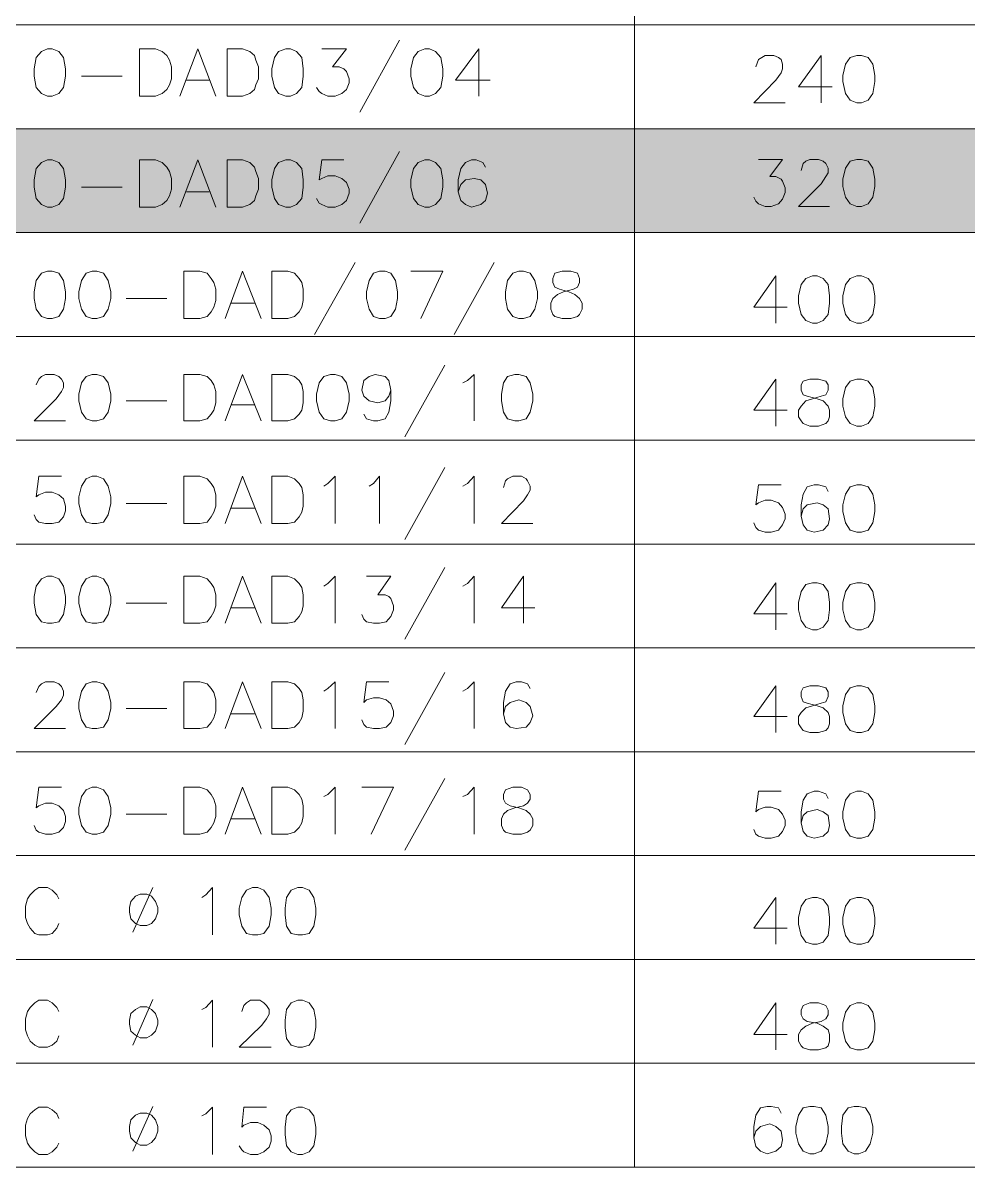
# Model space of a CAD drawing. Header units: feet. Extents: x 203667 to 205527, y 9204857 to 9205156.
# Drawn here: x 204240.908 to 204242.956, y 9205140.321 to 9205142.8 of the extents above; entities that cross this region are included whole.
import ezdxf

# ---------------------------------------------------------------- set-up
doc = ezdxf.new("R2010")
doc.units = ezdxf.units.FT
doc.header["$LTSCALE"] = 0.3
doc.header["$MEASUREMENT"] = 0
doc.layers.add('CALÇADA', color=3, linetype='Continuous')
doc.layers.add('DRENAGEM a executar', color=242, linetype='Continuous', lineweight=30)

msp = doc.modelspace()

# ---------------------------------------------------------------- hatches: boundary and pattern name
at = {"layer": 'CALÇADA'}
h = msp.add_hatch(color=1, dxfattribs=at)
h.dxf.hatch_style = 1
h.paths.add_polyline_path([(204249.5493, 9205142.5705), (204239.2705, 9205142.5705), (204239.2705, 9205142.3455), (204249.5493, 9205142.3455)])
h.paths.add_polyline_path([(204251.0814, 9205142.5705), (204249.5493, 9205142.5705), (204249.5493, 9205142.3455), (204251.0814, 9205142.3455)])

# ---------------------------------------------------------------- linework, layer by layer
at = {"layer": 'DRENAGEM a executar', "color": 7, "lineweight": 20}
for points in [[(204242.2336, 9205143.7561), (204242.2336, 9205140.3206)], [(204239.2639, 9205142.7955), (204251.0749, 9205142.7955)], [(204241.7245, 9205142.7624), (204241.638, 9205142.6066)], [(204240.9615, 9205142.7436), (204240.9485, 9205142.7378), (204240.937, 9205142.7249), (204240.9327, 9205142.7003), (204240.9327, 9205142.6845), (204240.937, 9205142.66), (204240.9485, 9205142.647), (204240.9615, 9205142.6412), (204240.9716, 9205142.6412), (204240.986, 9205142.647), (204240.9961, 9205142.66), (204241.0005, 9205142.6845), (204241.0005, 9205142.7003), (204240.9961, 9205142.7249), (204240.986, 9205142.7378), (204240.9716, 9205142.7436), (204240.9615, 9205142.7436), (204240.9615, 9205142.7436)], [(204241.1606, 9205142.6412), (204241.1606, 9205142.7436), (204241.1952, 9205142.7436), (204241.2096, 9205142.7378), (204241.2197, 9205142.7292), (204241.2255, 9205142.7191), (204241.2298, 9205142.7047), (204241.2298, 9205142.6787), (204241.2255, 9205142.6657), (204241.2197, 9205142.6556), (204241.2096, 9205142.647), (204241.1952, 9205142.6412), (204241.1606, 9205142.6412), (204241.1606, 9205142.6412)], [(204241.2485, 9205142.6412), (204241.2875, 9205142.7436), (204241.3264, 9205142.6412)], [(204241.3509, 9205142.6412), (204241.3509, 9205142.7436), (204241.3841, 9205142.7436), (204241.4, 9205142.7378), (204241.4101, 9205142.7292), (204241.413, 9205142.7191), (204241.4187, 9205142.7047), (204241.4187, 9205142.6787), (204241.413, 9205142.6657), (204241.4101, 9205142.6556), (204241.4, 9205142.647), (204241.3841, 9205142.6412), (204241.3509, 9205142.6412), (204241.3509, 9205142.6412)], [(204241.4779, 9205142.7436), (204241.462, 9205142.7378), (204241.4533, 9205142.7249), (204241.4476, 9205142.7003), (204241.4476, 9205142.6845), (204241.4533, 9205142.66), (204241.462, 9205142.647), (204241.4779, 9205142.6412), (204241.488, 9205142.6412), (204241.5009, 9205142.647), (204241.5125, 9205142.66), (204241.5154, 9205142.6845), (204241.5154, 9205142.7003), (204241.5125, 9205142.7249), (204241.5009, 9205142.7378), (204241.488, 9205142.7436), (204241.4779, 9205142.7436), (204241.4779, 9205142.7436)], [(204241.5557, 9205142.7436), (204241.6091, 9205142.7436), (204241.5788, 9205142.7047), (204241.5932, 9205142.7047), (204241.6033, 9205142.7003), (204241.6091, 9205142.6946), (204241.6149, 9205142.6787), (204241.6149, 9205142.6701), (204241.6091, 9205142.6556), (204241.599, 9205142.647), (204241.5846, 9205142.6412), (204241.5687, 9205142.6412), (204241.5557, 9205142.647), (204241.55, 9205142.6513), (204241.5442, 9205142.66)], [(204241.7793, 9205142.7436), (204241.7649, 9205142.7378), (204241.7548, 9205142.7249), (204241.749, 9205142.7003), (204241.749, 9205142.6845), (204241.7548, 9205142.66), (204241.7649, 9205142.647), (204241.7793, 9205142.6412), (204241.7894, 9205142.6412), (204241.8024, 9205142.647), (204241.8139, 9205142.66), (204241.8182, 9205142.6845), (204241.8182, 9205142.7003), (204241.8139, 9205142.7249), (204241.8024, 9205142.7378), (204241.7894, 9205142.7436), (204241.7793, 9205142.7436), (204241.7793, 9205142.7436)], [(204241.8961, 9205142.7436), (204241.8456, 9205142.6758), (204241.9206, 9205142.6758)], [(204241.8961, 9205142.7436), (204241.8961, 9205142.6412)], [(204242.4961, 9205142.7047), (204242.5019, 9205142.7205), (204242.5163, 9205142.7292), (204242.5351, 9205142.7292), (204242.5452, 9205142.7249), (204242.5509, 9205142.7205), (204242.5538, 9205142.7104), (204242.5538, 9205142.7003), (204242.5509, 9205142.6917), (204242.5394, 9205142.6758), (204242.4918, 9205142.6268), (204242.5596, 9205142.6268)], [(204242.6375, 9205142.7292), (204242.5884, 9205142.6614), (204242.662, 9205142.6614)], [(204242.6375, 9205142.7292), (204242.6375, 9205142.6268)], [(204242.7154, 9205142.7292), (204242.7009, 9205142.7249), (204242.6908, 9205142.7104), (204242.6851, 9205142.6859), (204242.6851, 9205142.6729), (204242.6908, 9205142.647), (204242.7009, 9205142.6326), (204242.7154, 9205142.6268), (204242.7254, 9205142.6268), (204242.7399, 9205142.6326), (204242.75, 9205142.647), (204242.7543, 9205142.6729), (204242.7543, 9205142.6859), (204242.75, 9205142.7104), (204242.7399, 9205142.7249), (204242.7254, 9205142.7292), (204242.7154, 9205142.7292), (204242.7154, 9205142.7292)], [(204241.0351, 9205142.6845), (204241.1231, 9205142.6845)], [(204241.263, 9205142.6758), (204241.312, 9205142.6758)], [(204239.2618, 9205142.5705), (204251.0814, 9205142.5705)], [(204239.2639, 9205142.5705), (204251.0749, 9205142.5705)], [(204240.9615, 9205142.5028), (204240.9485, 9205142.497), (204240.937, 9205142.484), (204240.9327, 9205142.4595), (204240.9327, 9205142.4436), (204240.937, 9205142.4191), (204240.9485, 9205142.4061), (204240.9615, 9205142.4003), (204240.9716, 9205142.4003), (204240.986, 9205142.4061), (204240.9961, 9205142.4191), (204241.0005, 9205142.4436), (204241.0005, 9205142.4595), (204240.9961, 9205142.484), (204240.986, 9205142.497), (204240.9716, 9205142.5028), (204240.9615, 9205142.5028), (204240.9615, 9205142.5028)], [(204241.1606, 9205142.4003), (204241.1606, 9205142.5028), (204241.1952, 9205142.5028), (204241.2096, 9205142.497), (204241.2197, 9205142.4869), (204241.2255, 9205142.4782), (204241.2298, 9205142.4624), (204241.2298, 9205142.4393), (204241.2255, 9205142.4249), (204241.2197, 9205142.4148), (204241.2096, 9205142.4061), (204241.1952, 9205142.4003), (204241.1606, 9205142.4003), (204241.1606, 9205142.4003)], [(204241.2485, 9205142.4003), (204241.2875, 9205142.5028), (204241.3264, 9205142.4003)], [(204241.3509, 9205142.4003), (204241.3509, 9205142.5028), (204241.3841, 9205142.5028), (204241.4, 9205142.497), (204241.4101, 9205142.4869), (204241.413, 9205142.4782), (204241.4187, 9205142.4624), (204241.4187, 9205142.4393), (204241.413, 9205142.4249), (204241.4101, 9205142.4148), (204241.4, 9205142.4061), (204241.3841, 9205142.4003), (204241.3509, 9205142.4003), (204241.3509, 9205142.4003)], [(204241.4779, 9205142.5028), (204241.462, 9205142.497), (204241.4533, 9205142.484), (204241.4476, 9205142.4595), (204241.4476, 9205142.4436), (204241.4533, 9205142.4191), (204241.462, 9205142.4061), (204241.4779, 9205142.4003), (204241.488, 9205142.4003), (204241.5009, 9205142.4061), (204241.5125, 9205142.4191), (204241.5154, 9205142.4436), (204241.5154, 9205142.4595), (204241.5125, 9205142.484), (204241.5009, 9205142.497), (204241.488, 9205142.5028), (204241.4779, 9205142.5028), (204241.4779, 9205142.5028)], [(204241.6033, 9205142.5028), (204241.5557, 9205142.5028), (204241.55, 9205142.4595), (204241.5557, 9205142.4624), (204241.5687, 9205142.4681), (204241.5846, 9205142.4681), (204241.599, 9205142.4624), (204241.6091, 9205142.4537), (204241.6149, 9205142.4393), (204241.6149, 9205142.4306), (204241.6091, 9205142.4148), (204241.599, 9205142.4061), (204241.5846, 9205142.4003), (204241.5687, 9205142.4003), (204241.5557, 9205142.4061), (204241.55, 9205142.409), (204241.5442, 9205142.4191)], [(204241.7245, 9205142.5215), (204241.638, 9205142.3657)], [(204241.7793, 9205142.5028), (204241.7649, 9205142.497), (204241.7548, 9205142.484), (204241.749, 9205142.4595), (204241.749, 9205142.4436), (204241.7548, 9205142.4191), (204241.7649, 9205142.4061), (204241.7793, 9205142.4003), (204241.7894, 9205142.4003), (204241.8024, 9205142.4061), (204241.8139, 9205142.4191), (204241.8182, 9205142.4436), (204241.8182, 9205142.4595), (204241.8139, 9205142.484), (204241.8024, 9205142.497), (204241.7894, 9205142.5028), (204241.7793, 9205142.5028), (204241.7793, 9205142.5028)], [(204241.9105, 9205142.4869), (204241.9048, 9205142.497), (204241.8904, 9205142.5028), (204241.8803, 9205142.5028), (204241.8673, 9205142.497), (204241.8572, 9205142.484), (204241.8514, 9205142.4595), (204241.8514, 9205142.4335), (204241.8572, 9205142.4148), (204241.8673, 9205142.4061), (204241.8803, 9205142.4003), (204241.9005, 9205142.4061), (204241.9105, 9205142.4148), (204241.9149, 9205142.4306), (204241.9105, 9205142.4494), (204241.9005, 9205142.4595), (204241.886, 9205142.4624), (204241.8673, 9205142.4595), (204241.8572, 9205142.4494), (204241.8514, 9205142.4335)], [(204242.5019, 9205142.5042), (204242.5538, 9205142.5042), (204242.5264, 9205142.4667), (204242.5394, 9205142.4667), (204242.5509, 9205142.4609), (204242.5538, 9205142.4566), (204242.5596, 9205142.4422), (204242.5596, 9205142.4321), (204242.5538, 9205142.4177), (204242.5452, 9205142.4076), (204242.5293, 9205142.4018), (204242.5163, 9205142.4018), (204242.5019, 9205142.4076), (204242.4961, 9205142.4133), (204242.4918, 9205142.422)], [(204242.5942, 9205142.4797), (204242.5985, 9205142.4955), (204242.6043, 9205142.4999), (204242.6129, 9205142.5042), (204242.6317, 9205142.5042), (204242.6418, 9205142.4999), (204242.6476, 9205142.4955), (204242.6533, 9205142.4854), (204242.6533, 9205142.4753), (204242.6476, 9205142.4667), (204242.6375, 9205142.4508), (204242.5884, 9205142.4018), (204242.6562, 9205142.4018)], [(204242.7154, 9205142.5042), (204242.7009, 9205142.4999), (204242.6908, 9205142.4854), (204242.6851, 9205142.4609), (204242.6851, 9205142.4451), (204242.6908, 9205142.422), (204242.7009, 9205142.4076), (204242.7154, 9205142.4018), (204242.7254, 9205142.4018), (204242.7399, 9205142.4076), (204242.75, 9205142.422), (204242.7543, 9205142.4451), (204242.7543, 9205142.4609), (204242.75, 9205142.4854), (204242.7399, 9205142.4999), (204242.7254, 9205142.5042), (204242.7154, 9205142.5042), (204242.7154, 9205142.5042)], [(204241.0351, 9205142.4436), (204241.1231, 9205142.4436)], [(204241.263, 9205142.4335), (204241.312, 9205142.4335)], [(204239.2639, 9205142.3455), (204251.0749, 9205142.3455)], [(204241.6279, 9205142.2806), (204241.5399, 9205142.1249)], [(204241.9293, 9205142.2806), (204241.8428, 9205142.1249)], [(204240.9615, 9205142.2619), (204240.9485, 9205142.2576), (204240.937, 9205142.2417), (204240.9327, 9205142.2172), (204240.9327, 9205142.2028), (204240.937, 9205142.1797), (204240.9485, 9205142.1638), (204240.9615, 9205142.1595), (204240.9716, 9205142.1595), (204240.986, 9205142.1638), (204240.9961, 9205142.1797), (204241.0005, 9205142.2028), (204241.0005, 9205142.2172), (204240.9961, 9205142.2417), (204240.986, 9205142.2576), (204240.9716, 9205142.2619), (204240.9615, 9205142.2619), (204240.9615, 9205142.2619)], [(204241.0581, 9205142.2619), (204241.0452, 9205142.2576), (204241.0351, 9205142.2417), (204241.0293, 9205142.2172), (204241.0293, 9205142.2028), (204241.0351, 9205142.1797), (204241.0452, 9205142.1638), (204241.0581, 9205142.1595), (204241.0682, 9205142.1595), (204241.0827, 9205142.1638), (204241.0928, 9205142.1797), (204241.0985, 9205142.2028), (204241.0985, 9205142.2172), (204241.0928, 9205142.2417), (204241.0827, 9205142.2576), (204241.0682, 9205142.2619), (204241.0581, 9205142.2619), (204241.0581, 9205142.2619)], [(204241.2572, 9205142.1595), (204241.2572, 9205142.2619), (204241.2918, 9205142.2619), (204241.3077, 9205142.2576), (204241.3163, 9205142.246), (204241.3221, 9205142.2374), (204241.3264, 9205142.2229), (204241.3264, 9205142.1984), (204241.3221, 9205142.184), (204241.3163, 9205142.1739), (204241.3077, 9205142.1638), (204241.2918, 9205142.1595), (204241.2572, 9205142.1595), (204241.2572, 9205142.1595)], [(204241.3466, 9205142.1595), (204241.3841, 9205142.2619), (204241.4245, 9205142.1595)], [(204241.4476, 9205142.1595), (204241.4476, 9205142.2619), (204241.4822, 9205142.2619), (204241.4966, 9205142.2576), (204241.5067, 9205142.246), (204241.5125, 9205142.2374), (204241.5154, 9205142.2229), (204241.5154, 9205142.1984), (204241.5125, 9205142.184), (204241.5067, 9205142.1739), (204241.4966, 9205142.1638), (204241.4822, 9205142.1595), (204241.4476, 9205142.1595), (204241.4476, 9205142.1595)], [(204241.6812, 9205142.2619), (204241.6682, 9205142.2576), (204241.6581, 9205142.2417), (204241.6524, 9205142.2172), (204241.6524, 9205142.2028), (204241.6581, 9205142.1797), (204241.6682, 9205142.1638), (204241.6812, 9205142.1595), (204241.6928, 9205142.1595), (204241.7057, 9205142.1638), (204241.7158, 9205142.1797), (204241.7202, 9205142.2028), (204241.7202, 9205142.2172), (204241.7158, 9205142.2417), (204241.7057, 9205142.2576), (204241.6928, 9205142.2619), (204241.6812, 9205142.2619), (204241.6812, 9205142.2619)], [(204241.7706, 9205142.1595), (204241.8182, 9205142.2619), (204241.749, 9205142.2619)], [(204241.9827, 9205142.2619), (204241.9697, 9205142.2576), (204241.9581, 9205142.2417), (204241.9538, 9205142.2172), (204241.9538, 9205142.2028), (204241.9581, 9205142.1797), (204241.9697, 9205142.1638), (204241.9827, 9205142.1595), (204241.9928, 9205142.1595), (204242.0072, 9205142.1638), (204242.0173, 9205142.1797), (204242.023, 9205142.2028), (204242.023, 9205142.2172), (204242.0173, 9205142.2417), (204242.0072, 9205142.2576), (204241.9928, 9205142.2619), (204241.9827, 9205142.2619), (204241.9827, 9205142.2619)], [(204242.0764, 9205142.2619), (204242.0605, 9205142.2576), (204242.0562, 9205142.246), (204242.0562, 9205142.2374), (204242.0605, 9205142.2273), (204242.0706, 9205142.2229), (204242.0908, 9205142.2172), (204242.1038, 9205142.2114), (204242.1139, 9205142.2028), (204242.1197, 9205142.1927), (204242.1197, 9205142.1797), (204242.1139, 9205142.1681), (204242.1096, 9205142.1638), (204242.0952, 9205142.1595), (204242.0764, 9205142.1595), (204242.0605, 9205142.1638), (204242.0562, 9205142.1681), (204242.0519, 9205142.1797), (204242.0519, 9205142.1927), (204242.0562, 9205142.2028), (204242.0663, 9205142.2114), (204242.0793, 9205142.2172), (204242.1009, 9205142.2229), (204242.1096, 9205142.2273), (204242.1139, 9205142.2374), (204242.1139, 9205142.246), (204242.1096, 9205142.2576), (204242.0952, 9205142.2619), (204242.0764, 9205142.2619), (204242.0764, 9205142.2619)], [(204242.5394, 9205142.2518), (204242.4918, 9205142.184), (204242.5639, 9205142.184)], [(204242.5394, 9205142.2518), (204242.5394, 9205142.1494)], [(204242.6187, 9205142.2518), (204242.6043, 9205142.246), (204242.5942, 9205142.233), (204242.5884, 9205142.2085), (204242.5884, 9205142.1927), (204242.5942, 9205142.1681), (204242.6043, 9205142.1552), (204242.6187, 9205142.1494), (204242.6288, 9205142.1494), (204242.6418, 9205142.1552), (204242.6533, 9205142.1681), (204242.6562, 9205142.1927), (204242.6562, 9205142.2085), (204242.6533, 9205142.233), (204242.6418, 9205142.246), (204242.6288, 9205142.2518), (204242.6187, 9205142.2518), (204242.6187, 9205142.2518)], [(204242.7154, 9205142.2518), (204242.7009, 9205142.246), (204242.6908, 9205142.233), (204242.6851, 9205142.2085), (204242.6851, 9205142.1927), (204242.6908, 9205142.1681), (204242.7009, 9205142.1552), (204242.7154, 9205142.1494), (204242.7254, 9205142.1494), (204242.7399, 9205142.1552), (204242.75, 9205142.1681), (204242.7543, 9205142.1927), (204242.7543, 9205142.2085), (204242.75, 9205142.233), (204242.7399, 9205142.246), (204242.7254, 9205142.2518), (204242.7154, 9205142.2518), (204242.7154, 9205142.2518)], [(204241.1317, 9205142.2028), (204241.2197, 9205142.2028)], [(204241.3596, 9205142.1927), (204241.4101, 9205142.1927)], [(204239.2639, 9205142.1205), (204251.0749, 9205142.1205)], [(204241.8226, 9205142.0585), (204241.736, 9205141.9028)], [(204240.937, 9205142.0153), (204240.9428, 9205142.0282), (204240.9485, 9205142.034), (204240.9572, 9205142.0383), (204240.9759, 9205142.0383), (204240.986, 9205142.034), (204240.9918, 9205142.0282), (204240.9961, 9205142.0196), (204240.9961, 9205142.0095), (204240.9918, 9205142.0008), (204240.9803, 9205141.985), (204240.9327, 9205141.9374), (204241.0005, 9205141.9374)], [(204241.0581, 9205142.0383), (204241.0452, 9205142.034), (204241.0351, 9205142.0196), (204241.0293, 9205141.9951), (204241.0293, 9205141.9806), (204241.0351, 9205141.9561), (204241.0452, 9205141.9417), (204241.0581, 9205141.9374), (204241.0682, 9205141.9374), (204241.0827, 9205141.9417), (204241.0928, 9205141.9561), (204241.0985, 9205141.9806), (204241.0985, 9205141.9951), (204241.0928, 9205142.0196), (204241.0827, 9205142.034), (204241.0682, 9205142.0383), (204241.0581, 9205142.0383), (204241.0581, 9205142.0383)], [(204241.2572, 9205141.9374), (204241.2572, 9205142.0383), (204241.2918, 9205142.0383), (204241.3077, 9205142.034), (204241.3163, 9205142.0253), (204241.3221, 9205142.0153), (204241.3264, 9205142.0008), (204241.3264, 9205141.9763), (204241.3221, 9205141.9604), (204241.3163, 9205141.9518), (204241.3077, 9205141.9417), (204241.2918, 9205141.9374), (204241.2572, 9205141.9374), (204241.2572, 9205141.9374)], [(204241.3466, 9205141.9374), (204241.3841, 9205142.0383), (204241.4245, 9205141.9374)], [(204241.4476, 9205141.9374), (204241.4476, 9205142.0383), (204241.4822, 9205142.0383), (204241.4966, 9205142.034), (204241.5067, 9205142.0253), (204241.5125, 9205142.0153), (204241.5154, 9205142.0008), (204241.5154, 9205141.9763), (204241.5125, 9205141.9604), (204241.5067, 9205141.9518), (204241.4966, 9205141.9417), (204241.4822, 9205141.9374), (204241.4476, 9205141.9374), (204241.4476, 9205141.9374)], [(204241.5745, 9205142.0383), (204241.5601, 9205142.034), (204241.55, 9205142.0196), (204241.5442, 9205141.9951), (204241.5442, 9205141.9806), (204241.55, 9205141.9561), (204241.5601, 9205141.9417), (204241.5745, 9205141.9374), (204241.5846, 9205141.9374), (204241.599, 9205141.9417), (204241.6091, 9205141.9561), (204241.6149, 9205141.9806), (204241.6149, 9205141.9951), (204241.6091, 9205142.0196), (204241.599, 9205142.034), (204241.5846, 9205142.0383), (204241.5745, 9205142.0383), (204241.5745, 9205142.0383)], [(204241.7057, 9205142.0037), (204241.7014, 9205141.9907), (204241.6928, 9205141.9806), (204241.6769, 9205141.9763), (204241.6581, 9205141.9806), (204241.6466, 9205141.9907), (204241.6423, 9205142.0037), (204241.6466, 9205142.0253), (204241.6581, 9205142.034), (204241.6711, 9205142.0383), (204241.6928, 9205142.034), (204241.7014, 9205142.0253), (204241.7057, 9205142.0037), (204241.7057, 9205141.9806), (204241.7014, 9205141.9561), (204241.6928, 9205141.9417), (204241.6769, 9205141.9374), (204241.6682, 9205141.9374), (204241.6524, 9205141.9417), (204241.6466, 9205141.9518)], [(204241.8615, 9205142.0196), (204241.8716, 9205142.0253), (204241.886, 9205142.0383), (204241.886, 9205141.9374)], [(204241.974, 9205142.0383), (204241.9581, 9205142.034), (204241.9495, 9205142.0196), (204241.9452, 9205141.9951), (204241.9452, 9205141.9806), (204241.9495, 9205141.9561), (204241.9581, 9205141.9417), (204241.974, 9205141.9374), (204241.9827, 9205141.9374), (204241.9985, 9205141.9417), (204242.0072, 9205141.9561), (204242.013, 9205141.9806), (204242.013, 9205141.9951), (204242.0072, 9205142.0196), (204241.9985, 9205142.034), (204241.9827, 9205142.0383), (204241.974, 9205142.0383), (204241.974, 9205142.0383)], [(204242.5394, 9205142.0282), (204242.4918, 9205141.9604), (204242.5639, 9205141.9604)], [(204242.5394, 9205142.0282), (204242.5394, 9205141.9258)], [(204242.6129, 9205142.0282), (204242.5985, 9205142.0239), (204242.5942, 9205142.0153), (204242.5942, 9205142.0037), (204242.5985, 9205141.9936), (204242.6072, 9205141.9907), (204242.6288, 9205141.985), (204242.6418, 9205141.9806), (204242.6533, 9205141.9691), (204242.6562, 9205141.9604), (204242.6562, 9205141.946), (204242.6533, 9205141.9374), (204242.6476, 9205141.9316), (204242.6317, 9205141.9258), (204242.6129, 9205141.9258), (204242.5985, 9205141.9316), (204242.5942, 9205141.9374), (204242.5884, 9205141.946), (204242.5884, 9205141.9604), (204242.5942, 9205141.9691), (204242.6043, 9205141.9806), (204242.6187, 9205141.985), (204242.6375, 9205141.9907), (204242.6476, 9205141.9936), (204242.6533, 9205142.0037), (204242.6533, 9205142.0153), (204242.6476, 9205142.0239), (204242.6317, 9205142.0282), (204242.6129, 9205142.0282), (204242.6129, 9205142.0282)], [(204242.7154, 9205142.0282), (204242.7009, 9205142.0239), (204242.6908, 9205142.0095), (204242.6851, 9205141.985), (204242.6851, 9205141.9691), (204242.6908, 9205141.946), (204242.7009, 9205141.9316), (204242.7154, 9205141.9258), (204242.7254, 9205141.9258), (204242.7399, 9205141.9316), (204242.75, 9205141.946), (204242.7543, 9205141.9691), (204242.7543, 9205141.985), (204242.75, 9205142.0095), (204242.7399, 9205142.0239), (204242.7254, 9205142.0282), (204242.7154, 9205142.0282), (204242.7154, 9205142.0282)], [(204241.1317, 9205141.9806), (204241.2197, 9205141.9806)], [(204241.3596, 9205141.972), (204241.4101, 9205141.972)], [(204239.2639, 9205141.8955), (204251.0749, 9205141.8955)], [(204241.8226, 9205141.8364), (204241.736, 9205141.6806)], [(204240.9918, 9205141.8177), (204240.9428, 9205141.8177), (204240.937, 9205141.7729), (204240.9428, 9205141.7773), (204240.9572, 9205141.783), (204240.9716, 9205141.783), (204240.986, 9205141.7773), (204240.9961, 9205141.7686), (204241.0005, 9205141.7528), (204241.0005, 9205141.7427), (204240.9961, 9205141.7297), (204240.986, 9205141.7181), (204240.9716, 9205141.7153), (204240.9572, 9205141.7153), (204240.9428, 9205141.7181), (204240.937, 9205141.7239), (204240.9327, 9205141.734)], [(204241.0581, 9205141.8177), (204241.0452, 9205141.8119), (204241.0351, 9205141.796), (204241.0293, 9205141.7729), (204241.0293, 9205141.7585), (204241.0351, 9205141.734), (204241.0452, 9205141.7181), (204241.0581, 9205141.7153), (204241.0682, 9205141.7153), (204241.0827, 9205141.7181), (204241.0928, 9205141.734), (204241.0985, 9205141.7585), (204241.0985, 9205141.7729), (204241.0928, 9205141.796), (204241.0827, 9205141.8119), (204241.0682, 9205141.8177), (204241.0581, 9205141.8177), (204241.0581, 9205141.8177)], [(204241.2572, 9205141.7153), (204241.2572, 9205141.8177), (204241.2918, 9205141.8177), (204241.3077, 9205141.8119), (204241.3163, 9205141.8018), (204241.3221, 9205141.7931), (204241.3264, 9205141.7773), (204241.3264, 9205141.7528), (204241.3221, 9205141.7398), (204241.3163, 9205141.7297), (204241.3077, 9205141.7181), (204241.2918, 9205141.7153), (204241.2572, 9205141.7153), (204241.2572, 9205141.7153)], [(204241.3466, 9205141.7153), (204241.3841, 9205141.8177), (204241.4245, 9205141.7153)], [(204241.4476, 9205141.7153), (204241.4476, 9205141.8177), (204241.4822, 9205141.8177), (204241.4966, 9205141.8119), (204241.5067, 9205141.8018), (204241.5125, 9205141.7931), (204241.5154, 9205141.7773), (204241.5154, 9205141.7528), (204241.5125, 9205141.7398), (204241.5067, 9205141.7297), (204241.4966, 9205141.7181), (204241.4822, 9205141.7153), (204241.4476, 9205141.7153), (204241.4476, 9205141.7153)], [(204241.5601, 9205141.796), (204241.5687, 9205141.8018), (204241.5846, 9205141.8177), (204241.5846, 9205141.7153)], [(204241.6581, 9205141.796), (204241.6682, 9205141.8018), (204241.6812, 9205141.8177), (204241.6812, 9205141.7153)], [(204241.8615, 9205141.796), (204241.8716, 9205141.8018), (204241.886, 9205141.8177), (204241.886, 9205141.7153)], [(204241.9495, 9205141.7931), (204241.9538, 9205141.8076), (204241.9581, 9205141.8119), (204241.9697, 9205141.8177), (204241.9884, 9205141.8177), (204241.9985, 9205141.8119), (204242.0014, 9205141.8076), (204242.0072, 9205141.796), (204242.0072, 9205141.7874), (204242.0014, 9205141.7773), (204241.9928, 9205141.7643), (204241.9452, 9205141.7153), (204242.013, 9205141.7153)], [(204242.5509, 9205141.7989), (204242.5019, 9205141.7989), (204242.4961, 9205141.7556), (204242.5019, 9205141.76), (204242.5163, 9205141.7657), (204242.5293, 9205141.7657), (204242.5452, 9205141.76), (204242.5538, 9205141.7499), (204242.5596, 9205141.7354), (204242.5596, 9205141.7254), (204242.5538, 9205141.7124), (204242.5452, 9205141.7008), (204242.5293, 9205141.6965), (204242.5163, 9205141.6965), (204242.5019, 9205141.7008), (204242.4961, 9205141.7066), (204242.4918, 9205141.7167)], [(204242.6533, 9205141.7845), (204242.6476, 9205141.7946), (204242.6317, 9205141.7989), (204242.623, 9205141.7989), (204242.6072, 9205141.7946), (204242.5985, 9205141.7787), (204242.5942, 9205141.7556), (204242.5942, 9205141.7311), (204242.5985, 9205141.7124), (204242.6072, 9205141.7008), (204242.623, 9205141.6965), (204242.6418, 9205141.7008), (204242.6533, 9205141.7124), (204242.6562, 9205141.7254), (204242.6533, 9205141.747), (204242.6418, 9205141.7556), (204242.6288, 9205141.76), (204242.6072, 9205141.7556), (204242.5985, 9205141.747), (204242.5942, 9205141.7311)], [(204242.7154, 9205141.7989), (204242.7009, 9205141.7946), (204242.6908, 9205141.7787), (204242.6851, 9205141.7556), (204242.6851, 9205141.7412), (204242.6908, 9205141.7167), (204242.7009, 9205141.7008), (204242.7154, 9205141.6965), (204242.7254, 9205141.6965), (204242.7399, 9205141.7008), (204242.75, 9205141.7167), (204242.7543, 9205141.7412), (204242.7543, 9205141.7556), (204242.75, 9205141.7787), (204242.7399, 9205141.7946), (204242.7254, 9205141.7989), (204242.7154, 9205141.7989), (204242.7154, 9205141.7989)], [(204241.1317, 9205141.7585), (204241.2197, 9205141.7585)], [(204241.3596, 9205141.7484), (204241.4101, 9205141.7484)], [(204239.2639, 9205141.6705), (204251.0749, 9205141.6705), (204239.2639, 9205141.6705), (204239.2639, 9205141.6705)], [(204241.8226, 9205141.6201), (204241.736, 9205141.4643)], [(204240.9615, 9205141.6013), (204240.9485, 9205141.5955), (204240.937, 9205141.5797), (204240.9327, 9205141.5566), (204240.9327, 9205141.5422), (204240.937, 9205141.5177), (204240.9485, 9205141.5018), (204240.9615, 9205141.4989), (204240.9716, 9205141.4989), (204240.986, 9205141.5018), (204240.9961, 9205141.5177), (204241.0005, 9205141.5422), (204241.0005, 9205141.5566), (204240.9961, 9205141.5797), (204240.986, 9205141.5955), (204240.9716, 9205141.6013), (204240.9615, 9205141.6013), (204240.9615, 9205141.6013)], [(204241.0581, 9205141.6013), (204241.0452, 9205141.5955), (204241.0351, 9205141.5797), (204241.0293, 9205141.5566), (204241.0293, 9205141.5422), (204241.0351, 9205141.5177), (204241.0452, 9205141.5018), (204241.0581, 9205141.4989), (204241.0682, 9205141.4989), (204241.0827, 9205141.5018), (204241.0928, 9205141.5177), (204241.0985, 9205141.5422), (204241.0985, 9205141.5566), (204241.0928, 9205141.5797), (204241.0827, 9205141.5955), (204241.0682, 9205141.6013), (204241.0581, 9205141.6013), (204241.0581, 9205141.6013)], [(204241.2572, 9205141.4989), (204241.2572, 9205141.6013), (204241.2918, 9205141.6013), (204241.3077, 9205141.5955), (204241.3163, 9205141.5854), (204241.3221, 9205141.5768), (204241.3264, 9205141.5609), (204241.3264, 9205141.5364), (204241.3221, 9205141.5234), (204241.3163, 9205141.5133), (204241.3077, 9205141.5018), (204241.2918, 9205141.4989), (204241.2572, 9205141.4989), (204241.2572, 9205141.4989)], [(204241.3466, 9205141.4989), (204241.3841, 9205141.6013), (204241.4245, 9205141.4989)], [(204241.4476, 9205141.4989), (204241.4476, 9205141.6013), (204241.4822, 9205141.6013), (204241.4966, 9205141.5955), (204241.5067, 9205141.5854), (204241.5125, 9205141.5768), (204241.5154, 9205141.5609), (204241.5154, 9205141.5364), (204241.5125, 9205141.5234), (204241.5067, 9205141.5133), (204241.4966, 9205141.5018), (204241.4822, 9205141.4989), (204241.4476, 9205141.4989), (204241.4476, 9205141.4989)], [(204241.5601, 9205141.5797), (204241.5687, 9205141.5854), (204241.5846, 9205141.6013), (204241.5846, 9205141.4989)], [(204241.6524, 9205141.6013), (204241.7057, 9205141.6013), (204241.6769, 9205141.5609), (204241.6928, 9205141.5609), (204241.7014, 9205141.5566), (204241.7057, 9205141.5523), (204241.7115, 9205141.5364), (204241.7115, 9205141.5278), (204241.7057, 9205141.5133), (204241.6956, 9205141.5018), (204241.6812, 9205141.4989), (204241.6682, 9205141.4989), (204241.6524, 9205141.5018), (204241.6466, 9205141.5076), (204241.6423, 9205141.5177)], [(204241.8615, 9205141.5797), (204241.8716, 9205141.5854), (204241.886, 9205141.6013), (204241.886, 9205141.4989)], [(204241.9928, 9205141.6013), (204241.9452, 9205141.5321), (204242.0173, 9205141.5321)], [(204241.9928, 9205141.6013), (204241.9928, 9205141.4989)], [(204242.5394, 9205141.5869), (204242.4918, 9205141.5191), (204242.5639, 9205141.5191)], [(204242.5394, 9205141.5869), (204242.5394, 9205141.4845)], [(204242.6187, 9205141.5869), (204242.6043, 9205141.5826), (204242.5942, 9205141.5681), (204242.5884, 9205141.5436), (204242.5884, 9205141.5278), (204242.5942, 9205141.5047), (204242.6043, 9205141.4903), (204242.6187, 9205141.4845), (204242.6288, 9205141.4845), (204242.6418, 9205141.4903), (204242.6533, 9205141.5047), (204242.6562, 9205141.5278), (204242.6562, 9205141.5436), (204242.6533, 9205141.5681), (204242.6418, 9205141.5826), (204242.6288, 9205141.5869), (204242.6187, 9205141.5869), (204242.6187, 9205141.5869)], [(204242.7154, 9205141.5869), (204242.7009, 9205141.5826), (204242.6908, 9205141.5681), (204242.6851, 9205141.5436), (204242.6851, 9205141.5278), (204242.6908, 9205141.5047), (204242.7009, 9205141.4903), (204242.7154, 9205141.4845), (204242.7254, 9205141.4845), (204242.7399, 9205141.4903), (204242.75, 9205141.5047), (204242.7543, 9205141.5278), (204242.7543, 9205141.5436), (204242.75, 9205141.5681), (204242.7399, 9205141.5826), (204242.7254, 9205141.5869), (204242.7154, 9205141.5869), (204242.7154, 9205141.5869)], [(204241.1317, 9205141.5422), (204241.2197, 9205141.5422)], [(204241.3596, 9205141.5321), (204241.4101, 9205141.5321)], [(204239.2639, 9205141.4455), (204251.0749, 9205141.4455)], [(204241.8226, 9205141.3922), (204241.736, 9205141.2364)], [(204240.937, 9205141.3489), (204240.9428, 9205141.3619), (204240.9485, 9205141.3677), (204240.9572, 9205141.372), (204240.9759, 9205141.372), (204240.986, 9205141.3677), (204240.9918, 9205141.3619), (204240.9961, 9205141.3518), (204240.9961, 9205141.3431), (204240.9918, 9205141.333), (204240.9803, 9205141.3186), (204240.9327, 9205141.271), (204241.0005, 9205141.271)], [(204241.0581, 9205141.372), (204241.0452, 9205141.3677), (204241.0351, 9205141.3518), (204241.0293, 9205141.3273), (204241.0293, 9205141.3143), (204241.0351, 9205141.2898), (204241.0452, 9205141.2739), (204241.0581, 9205141.271), (204241.0682, 9205141.271), (204241.0827, 9205141.2739), (204241.0928, 9205141.2898), (204241.0985, 9205141.3143), (204241.0985, 9205141.3273), (204241.0928, 9205141.3518), (204241.0827, 9205141.3677), (204241.0682, 9205141.372), (204241.0581, 9205141.372), (204241.0581, 9205141.372)], [(204241.2572, 9205141.271), (204241.2572, 9205141.372), (204241.2918, 9205141.372), (204241.3077, 9205141.3677), (204241.3163, 9205141.3576), (204241.3221, 9205141.3489), (204241.3264, 9205141.333), (204241.3264, 9205141.3085), (204241.3221, 9205141.2941), (204241.3163, 9205141.284), (204241.3077, 9205141.2739), (204241.2918, 9205141.271), (204241.2572, 9205141.271), (204241.2572, 9205141.271)], [(204241.3466, 9205141.271), (204241.3841, 9205141.372), (204241.4245, 9205141.271)], [(204241.4476, 9205141.271), (204241.4476, 9205141.372), (204241.4822, 9205141.372), (204241.4966, 9205141.3677), (204241.5067, 9205141.3576), (204241.5125, 9205141.3489), (204241.5154, 9205141.333), (204241.5154, 9205141.3085), (204241.5125, 9205141.2941), (204241.5067, 9205141.284), (204241.4966, 9205141.2739), (204241.4822, 9205141.271), (204241.4476, 9205141.271), (204241.4476, 9205141.271)], [(204241.5601, 9205141.3518), (204241.5687, 9205141.3576), (204241.5846, 9205141.372), (204241.5846, 9205141.271)], [(204241.7014, 9205141.372), (204241.6524, 9205141.372), (204241.6466, 9205141.3273), (204241.6524, 9205141.333), (204241.6682, 9205141.3374), (204241.6812, 9205141.3374), (204241.6956, 9205141.333), (204241.7057, 9205141.3244), (204241.7115, 9205141.3085), (204241.7115, 9205141.2984), (204241.7057, 9205141.284), (204241.6956, 9205141.2739), (204241.6812, 9205141.271), (204241.6682, 9205141.271), (204241.6524, 9205141.2739), (204241.6466, 9205141.2797), (204241.6423, 9205141.2898)], [(204241.8615, 9205141.3518), (204241.8716, 9205141.3576), (204241.886, 9205141.372), (204241.886, 9205141.271)], [(204242.0072, 9205141.3576), (204242.0014, 9205141.3677), (204241.9884, 9205141.372), (204241.9769, 9205141.372), (204241.9639, 9205141.3677), (204241.9538, 9205141.3518), (204241.9495, 9205141.3273), (204241.9495, 9205141.3028), (204241.9538, 9205141.284), (204241.9639, 9205141.2739), (204241.9769, 9205141.271), (204241.9985, 9205141.2739), (204242.0072, 9205141.284), (204242.013, 9205141.2984), (204242.0072, 9205141.3186), (204241.9985, 9205141.3273), (204241.9827, 9205141.333), (204241.9639, 9205141.3273), (204241.9538, 9205141.3186), (204241.9495, 9205141.3028)], [(204242.5394, 9205141.3633), (204242.4918, 9205141.297), (204242.5639, 9205141.297)], [(204242.5394, 9205141.3633), (204242.5394, 9205141.2624)], [(204242.6129, 9205141.3633), (204242.5985, 9205141.359), (204242.5942, 9205141.3504), (204242.5942, 9205141.3403), (204242.5985, 9205141.3287), (204242.6072, 9205141.3258), (204242.6288, 9205141.3201), (204242.6418, 9205141.3157), (204242.6533, 9205141.3056), (204242.6562, 9205141.297), (204242.6562, 9205141.2811), (204242.6533, 9205141.2725), (204242.6476, 9205141.2667), (204242.6317, 9205141.2624), (204242.6129, 9205141.2624), (204242.5985, 9205141.2667), (204242.5942, 9205141.2725), (204242.5884, 9205141.2811), (204242.5884, 9205141.297), (204242.5942, 9205141.3056), (204242.6043, 9205141.3157), (204242.6187, 9205141.3201), (204242.6375, 9205141.3258), (204242.6476, 9205141.3287), (204242.6533, 9205141.3403), (204242.6533, 9205141.3504), (204242.6476, 9205141.359), (204242.6317, 9205141.3633), (204242.6129, 9205141.3633), (204242.6129, 9205141.3633)], [(204242.7154, 9205141.3633), (204242.7009, 9205141.359), (204242.6908, 9205141.3446), (204242.6851, 9205141.3201), (204242.6851, 9205141.3056), (204242.6908, 9205141.2811), (204242.7009, 9205141.2667), (204242.7154, 9205141.2624), (204242.7254, 9205141.2624), (204242.7399, 9205141.2667), (204242.75, 9205141.2811), (204242.7543, 9205141.3056), (204242.7543, 9205141.3201), (204242.75, 9205141.3446), (204242.7399, 9205141.359), (204242.7254, 9205141.3633), (204242.7154, 9205141.3633), (204242.7154, 9205141.3633)], [(204241.1317, 9205141.3143), (204241.2197, 9205141.3143)], [(204241.3596, 9205141.3028), (204241.4101, 9205141.3028)], [(204239.2639, 9205141.2205), (204251.0749, 9205141.2205)], [(204241.8226, 9205141.1629), (204241.736, 9205141.0071)], [(204240.9918, 9205141.1441), (204240.9428, 9205141.1441), (204240.937, 9205141.0994), (204240.9428, 9205141.1037), (204240.9572, 9205141.1095), (204240.9716, 9205141.1095), (204240.986, 9205141.1037), (204240.9961, 9205141.0936), (204241.0005, 9205141.0806), (204241.0005, 9205141.0691), (204240.9961, 9205141.0561), (204240.986, 9205141.046), (204240.9716, 9205141.0417), (204240.9572, 9205141.0417), (204240.9428, 9205141.046), (204240.937, 9205141.0504), (204240.9327, 9205141.0605)], [(204241.0581, 9205141.1441), (204241.0452, 9205141.1383), (204241.0351, 9205141.1239), (204241.0293, 9205141.0994), (204241.0293, 9205141.085), (204241.0351, 9205141.0605), (204241.0452, 9205141.046), (204241.0581, 9205141.0417), (204241.0682, 9205141.0417), (204241.0827, 9205141.046), (204241.0928, 9205141.0605), (204241.0985, 9205141.085), (204241.0985, 9205141.0994), (204241.0928, 9205141.1239), (204241.0827, 9205141.1383), (204241.0682, 9205141.1441), (204241.0581, 9205141.1441), (204241.0581, 9205141.1441)], [(204241.2572, 9205141.0417), (204241.2572, 9205141.1441), (204241.2918, 9205141.1441), (204241.3077, 9205141.1383), (204241.3163, 9205141.1282), (204241.3221, 9205141.1181), (204241.3264, 9205141.1037), (204241.3264, 9205141.0806), (204241.3221, 9205141.0662), (204241.3163, 9205141.0561), (204241.3077, 9205141.046), (204241.2918, 9205141.0417), (204241.2572, 9205141.0417), (204241.2572, 9205141.0417)], [(204241.3466, 9205141.0417), (204241.3841, 9205141.1441), (204241.4245, 9205141.0417)], [(204241.4476, 9205141.0417), (204241.4476, 9205141.1441), (204241.4822, 9205141.1441), (204241.4966, 9205141.1383), (204241.5067, 9205141.1282), (204241.5125, 9205141.1181), (204241.5154, 9205141.1037), (204241.5154, 9205141.0806), (204241.5125, 9205141.0662), (204241.5067, 9205141.0561), (204241.4966, 9205141.046), (204241.4822, 9205141.0417), (204241.4476, 9205141.0417), (204241.4476, 9205141.0417)], [(204241.5601, 9205141.1239), (204241.5687, 9205141.1282), (204241.5846, 9205141.1441), (204241.5846, 9205141.0417)], [(204241.6625, 9205141.0417), (204241.7115, 9205141.1441), (204241.6423, 9205141.1441)], [(204241.8615, 9205141.1239), (204241.8716, 9205141.1282), (204241.886, 9205141.1441), (204241.886, 9205141.0417)], [(204241.9697, 9205141.1441), (204241.9538, 9205141.1383), (204241.9495, 9205141.1282), (204241.9495, 9205141.1181), (204241.9538, 9205141.1095), (204241.9639, 9205141.1037), (204241.9827, 9205141.0994), (204241.9985, 9205141.0936), (204242.0072, 9205141.085), (204242.013, 9205141.0749), (204242.013, 9205141.0605), (204242.0072, 9205141.0504), (204242.0014, 9205141.046), (204241.9884, 9205141.0417), (204241.9697, 9205141.0417), (204241.9538, 9205141.046), (204241.9495, 9205141.0504), (204241.9452, 9205141.0605), (204241.9452, 9205141.0749), (204241.9495, 9205141.085), (204241.9581, 9205141.0936), (204241.974, 9205141.0994), (204241.9928, 9205141.1037), (204242.0014, 9205141.1095), (204242.0072, 9205141.1181), (204242.0072, 9205141.1282), (204242.0014, 9205141.1383), (204241.9884, 9205141.1441), (204241.9697, 9205141.1441), (204241.9697, 9205141.1441)], [(204242.5509, 9205141.1355), (204242.5019, 9205141.1355), (204242.4961, 9205141.0907), (204242.5019, 9205141.0951), (204242.5163, 9205141.1008), (204242.5293, 9205141.1008), (204242.5452, 9205141.0951), (204242.5538, 9205141.085), (204242.5596, 9205141.072), (204242.5596, 9205141.0605), (204242.5538, 9205141.0475), (204242.5452, 9205141.0374), (204242.5293, 9205141.033), (204242.5163, 9205141.033), (204242.5019, 9205141.0374), (204242.4961, 9205141.0417), (204242.4918, 9205141.0518)], [(204242.6533, 9205141.1196), (204242.6476, 9205141.1297), (204242.6317, 9205141.1355), (204242.623, 9205141.1355), (204242.6072, 9205141.1297), (204242.5985, 9205141.1153), (204242.5942, 9205141.0907), (204242.5942, 9205141.0662), (204242.5985, 9205141.0475), (204242.6072, 9205141.0374), (204242.623, 9205141.033), (204242.6418, 9205141.0374), (204242.6533, 9205141.0475), (204242.6562, 9205141.0605), (204242.6533, 9205141.0821), (204242.6418, 9205141.0907), (204242.6288, 9205141.0951), (204242.6072, 9205141.0907), (204242.5985, 9205141.0821), (204242.5942, 9205141.0662)], [(204242.7154, 9205141.1355), (204242.7009, 9205141.1297), (204242.6908, 9205141.1153), (204242.6851, 9205141.0907), (204242.6851, 9205141.0763), (204242.6908, 9205141.0518), (204242.7009, 9205141.0374), (204242.7154, 9205141.033), (204242.7254, 9205141.033), (204242.7399, 9205141.0374), (204242.75, 9205141.0518), (204242.7543, 9205141.0763), (204242.7543, 9205141.0907), (204242.75, 9205141.1153), (204242.7399, 9205141.1297), (204242.7254, 9205141.1355), (204242.7154, 9205141.1355), (204242.7154, 9205141.1355)], [(204241.1317, 9205141.085), (204241.2197, 9205141.085)], [(204241.3596, 9205141.0749), (204241.4101, 9205141.0749)], [(204239.2639, 9205140.9955), (204251.0749, 9205140.9955)], [(204240.986, 9205140.9018), (204240.9817, 9205140.9105), (204240.9716, 9205140.9205), (204240.9615, 9205140.9263), (204240.9428, 9205140.9263), (204240.9341, 9205140.9205), (204240.924, 9205140.9105), (204240.9182, 9205140.9018), (204240.9139, 9205140.8859), (204240.9139, 9205140.8614), (204240.9182, 9205140.8484), (204240.924, 9205140.8383), (204240.9341, 9205140.8268), (204240.9428, 9205140.8239), (204240.9615, 9205140.8239), (204240.9716, 9205140.8268), (204240.9817, 9205140.8383), (204240.986, 9205140.8484)], [(204241.1894, 9205140.9263), (204241.1461, 9205140.8297)], [(204241.2961, 9205140.9047), (204241.3048, 9205140.9105), (204241.3192, 9205140.9263), (204241.3192, 9205140.8239)], [(204241.4057, 9205140.9263), (204241.3928, 9205140.9205), (204241.3827, 9205140.9047), (204241.3769, 9205140.8816), (204241.3769, 9205140.8672), (204241.3827, 9205140.8427), (204241.3928, 9205140.8268), (204241.4057, 9205140.8239), (204241.4173, 9205140.8239), (204241.4303, 9205140.8268), (204241.4418, 9205140.8427), (204241.4461, 9205140.8672), (204241.4461, 9205140.8816), (204241.4418, 9205140.9047), (204241.4303, 9205140.9205), (204241.4173, 9205140.9263), (204241.4057, 9205140.9263), (204241.4057, 9205140.9263)], [(204241.5038, 9205140.9263), (204241.4894, 9205140.9205), (204241.4793, 9205140.9047), (204241.4764, 9205140.8816), (204241.4764, 9205140.8672), (204241.4793, 9205140.8427), (204241.4894, 9205140.8268), (204241.5038, 9205140.8239), (204241.5139, 9205140.8239), (204241.5283, 9205140.8268), (204241.5384, 9205140.8427), (204241.5428, 9205140.8672), (204241.5428, 9205140.8816), (204241.5384, 9205140.9047), (204241.5283, 9205140.9205), (204241.5139, 9205140.9263), (204241.5038, 9205140.9263), (204241.5038, 9205140.9263)], [(204241.162, 9205140.9119), (204241.1519, 9205140.9076), (204241.1418, 9205140.896), (204241.1389, 9205140.883), (204241.1389, 9205140.873), (204241.1418, 9205140.8585), (204241.1519, 9205140.8484), (204241.162, 9205140.8441), (204241.1764, 9205140.8441), (204241.1865, 9205140.8484), (204241.1952, 9205140.8585), (204241.2009, 9205140.873), (204241.2009, 9205140.883), (204241.1952, 9205140.896), (204241.1865, 9205140.9076), (204241.1764, 9205140.9119), (204241.162, 9205140.9119), (204241.162, 9205140.9119)], [(204242.5394, 9205140.9047), (204242.4918, 9205140.8383), (204242.5639, 9205140.8383)], [(204242.5394, 9205140.9047), (204242.5394, 9205140.8037)], [(204242.6187, 9205140.9047), (204242.6043, 9205140.9004), (204242.5942, 9205140.8859), (204242.5884, 9205140.8614), (204242.5884, 9205140.847), (204242.5942, 9205140.8225), (204242.6043, 9205140.808), (204242.6187, 9205140.8037), (204242.6288, 9205140.8037), (204242.6418, 9205140.808), (204242.6533, 9205140.8225), (204242.6562, 9205140.847), (204242.6562, 9205140.8614), (204242.6533, 9205140.8859), (204242.6418, 9205140.9004), (204242.6288, 9205140.9047), (204242.6187, 9205140.9047), (204242.6187, 9205140.9047)], [(204242.7154, 9205140.9047), (204242.7009, 9205140.9004), (204242.6908, 9205140.8859), (204242.6851, 9205140.8614), (204242.6851, 9205140.847), (204242.6908, 9205140.8225), (204242.7009, 9205140.808), (204242.7154, 9205140.8037), (204242.7254, 9205140.8037), (204242.7399, 9205140.808), (204242.75, 9205140.8225), (204242.7543, 9205140.847), (204242.7543, 9205140.8614), (204242.75, 9205140.8859), (204242.7399, 9205140.9004), (204242.7254, 9205140.9047), (204242.7154, 9205140.9047), (204242.7154, 9205140.9047)], [(204239.2639, 9205140.7705), (204251.0749, 9205140.7705)], [(204239.2639, 9205140.7705), (204251.0749, 9205140.7705)], [(204240.986, 9205140.658), (204240.9817, 9205140.6667), (204240.9716, 9205140.6768), (204240.9615, 9205140.6826), (204240.9428, 9205140.6826), (204240.9341, 9205140.6768), (204240.924, 9205140.6667), (204240.9182, 9205140.658), (204240.9139, 9205140.6422), (204240.9139, 9205140.6177), (204240.9182, 9205140.6047), (204240.924, 9205140.5931), (204240.9341, 9205140.5845), (204240.9428, 9205140.5802), (204240.9615, 9205140.5802), (204240.9716, 9205140.5845), (204240.9817, 9205140.5931), (204240.986, 9205140.6047)], [(204241.162, 9205140.6681), (204241.1519, 9205140.6624), (204241.1418, 9205140.6537), (204241.1389, 9205140.6393), (204241.1389, 9205140.6306), (204241.1418, 9205140.6148), (204241.1519, 9205140.6061), (204241.162, 9205140.6004), (204241.1764, 9205140.6004), (204241.1865, 9205140.6061), (204241.1952, 9205140.6148), (204241.2009, 9205140.6306), (204241.2009, 9205140.6393), (204241.1952, 9205140.6537), (204241.1865, 9205140.6624), (204241.1764, 9205140.6681), (204241.162, 9205140.6681), (204241.162, 9205140.6681)], [(204241.1894, 9205140.684), (204241.1461, 9205140.5845)], [(204241.2961, 9205140.6624), (204241.3048, 9205140.6667), (204241.3192, 9205140.6826), (204241.3192, 9205140.5802)], [(204241.3827, 9205140.658), (204241.387, 9205140.671), (204241.3928, 9205140.6768), (204241.4014, 9205140.6826), (204241.4216, 9205140.6826), (204241.4303, 9205140.6768), (204241.436, 9205140.671), (204241.4418, 9205140.6624), (204241.4418, 9205140.6523), (204241.436, 9205140.6422), (204241.4259, 9205140.6278), (204241.3769, 9205140.5802), (204241.4461, 9205140.5802)], [(204241.5038, 9205140.6826), (204241.4894, 9205140.6768), (204241.4793, 9205140.6624), (204241.4764, 9205140.6393), (204241.4764, 9205140.6234), (204241.4793, 9205140.5989), (204241.4894, 9205140.5845), (204241.5038, 9205140.5802), (204241.5139, 9205140.5802), (204241.5283, 9205140.5845), (204241.5384, 9205140.5989), (204241.5428, 9205140.6234), (204241.5428, 9205140.6393), (204241.5384, 9205140.6624), (204241.5283, 9205140.6768), (204241.5139, 9205140.6826), (204241.5038, 9205140.6826), (204241.5038, 9205140.6826)], [(204242.5394, 9205140.6768), (204242.4918, 9205140.6076), (204242.5639, 9205140.6076)], [(204242.5394, 9205140.6768), (204242.5394, 9205140.5744)], [(204242.6129, 9205140.6768), (204242.5985, 9205140.671), (204242.5942, 9205140.6609), (204242.5942, 9205140.6508), (204242.5985, 9205140.6422), (204242.6072, 9205140.6364), (204242.6288, 9205140.6321), (204242.6418, 9205140.6263), (204242.6533, 9205140.6177), (204242.6562, 9205140.6076), (204242.6562, 9205140.5931), (204242.6533, 9205140.583), (204242.6476, 9205140.5787), (204242.6317, 9205140.5744), (204242.6129, 9205140.5744), (204242.5985, 9205140.5787), (204242.5942, 9205140.583), (204242.5884, 9205140.5931), (204242.5884, 9205140.6076), (204242.5942, 9205140.6177), (204242.6043, 9205140.6263), (204242.6187, 9205140.6321), (204242.6375, 9205140.6364), (204242.6476, 9205140.6422), (204242.6533, 9205140.6508), (204242.6533, 9205140.6609), (204242.6476, 9205140.671), (204242.6317, 9205140.6768), (204242.6129, 9205140.6768), (204242.6129, 9205140.6768)], [(204242.7154, 9205140.6768), (204242.7009, 9205140.671), (204242.6908, 9205140.6566), (204242.6851, 9205140.6321), (204242.6851, 9205140.6177), (204242.6908, 9205140.5931), (204242.7009, 9205140.5787), (204242.7154, 9205140.5744), (204242.7254, 9205140.5744), (204242.7399, 9205140.5787), (204242.75, 9205140.5931), (204242.7543, 9205140.6177), (204242.7543, 9205140.6321), (204242.75, 9205140.6566), (204242.7399, 9205140.671), (204242.7254, 9205140.6768), (204242.7154, 9205140.6768), (204242.7154, 9205140.6768)], [(204239.2639, 9205140.5456), (204251.0749, 9205140.5456)], [(204240.986, 9205140.4258), (204240.9817, 9205140.4359), (204240.9716, 9205140.4446), (204240.9615, 9205140.4504), (204240.9428, 9205140.4504), (204240.9341, 9205140.4446), (204240.924, 9205140.4359), (204240.9182, 9205140.4258), (204240.9139, 9205140.4114), (204240.9139, 9205140.3883), (204240.9182, 9205140.3725), (204240.924, 9205140.3638), (204240.9341, 9205140.3537), (204240.9428, 9205140.348), (204240.9615, 9205140.348), (204240.9716, 9205140.3537), (204240.9817, 9205140.3638), (204240.986, 9205140.3725)], [(204241.1894, 9205140.4518), (204241.1461, 9205140.3552)], [(204241.2961, 9205140.4316), (204241.3048, 9205140.4359), (204241.3192, 9205140.4504), (204241.3192, 9205140.348)], [(204241.436, 9205140.4504), (204241.387, 9205140.4504), (204241.3827, 9205140.4071), (204241.387, 9205140.4114), (204241.4014, 9205140.4172), (204241.4173, 9205140.4172), (204241.4303, 9205140.4114), (204241.4418, 9205140.4013), (204241.4461, 9205140.3883), (204241.4461, 9205140.3768), (204241.4418, 9205140.3638), (204241.4303, 9205140.3537), (204241.4173, 9205140.348), (204241.4014, 9205140.348), (204241.387, 9205140.3537), (204241.3827, 9205140.3581), (204241.3769, 9205140.3667)], [(204241.5038, 9205140.4504), (204241.4894, 9205140.4446), (204241.4793, 9205140.4316), (204241.4764, 9205140.4071), (204241.4764, 9205140.3912), (204241.4793, 9205140.3667), (204241.4894, 9205140.3537), (204241.5038, 9205140.348), (204241.5139, 9205140.348), (204241.5283, 9205140.3537), (204241.5384, 9205140.3667), (204241.5428, 9205140.3912), (204241.5428, 9205140.4071), (204241.5384, 9205140.4316), (204241.5283, 9205140.4446), (204241.5139, 9205140.4504), (204241.5038, 9205140.4504), (204241.5038, 9205140.4504)], [(204242.5509, 9205140.4374), (204242.5452, 9205140.4489), (204242.5293, 9205140.4518), (204242.5206, 9205140.4518), (204242.5062, 9205140.4489), (204242.4961, 9205140.4331), (204242.4918, 9205140.4085), (204242.4918, 9205140.384), (204242.4961, 9205140.3653), (204242.5062, 9205140.3552), (204242.5206, 9205140.3494), (204242.5394, 9205140.3552), (204242.5509, 9205140.3653), (204242.5538, 9205140.3797), (204242.5509, 9205140.3984), (204242.5394, 9205140.4085), (204242.5264, 9205140.4143), (204242.5062, 9205140.4085), (204242.4961, 9205140.3984), (204242.4918, 9205140.384)], [(204242.6129, 9205140.4518), (204242.5985, 9205140.4489), (204242.5884, 9205140.4331), (204242.5827, 9205140.4085), (204242.5827, 9205140.3941), (204242.5884, 9205140.371), (204242.5985, 9205140.3552), (204242.6129, 9205140.3494), (204242.623, 9205140.3494), (204242.6375, 9205140.3552), (204242.6476, 9205140.371), (204242.6533, 9205140.3941), (204242.6533, 9205140.4085), (204242.6476, 9205140.4331), (204242.6375, 9205140.4489), (204242.623, 9205140.4518), (204242.6129, 9205140.4518), (204242.6129, 9205140.4518)], [(204242.7096, 9205140.4518), (204242.6966, 9205140.4489), (204242.6851, 9205140.4331), (204242.6822, 9205140.4085), (204242.6822, 9205140.3941), (204242.6851, 9205140.371), (204242.6966, 9205140.3552), (204242.7096, 9205140.3494), (204242.7197, 9205140.3494), (204242.7341, 9205140.3552), (204242.7442, 9205140.371), (204242.75, 9205140.3941), (204242.75, 9205140.4085), (204242.7442, 9205140.4331), (204242.7341, 9205140.4489), (204242.7197, 9205140.4518), (204242.7096, 9205140.4518), (204242.7096, 9205140.4518)], [(204241.162, 9205140.4374), (204241.1519, 9205140.4331), (204241.1418, 9205140.423), (204241.1389, 9205140.4085), (204241.1389, 9205140.3984), (204241.1418, 9205140.384), (204241.1519, 9205140.3739), (204241.162, 9205140.3681), (204241.1764, 9205140.3681), (204241.1865, 9205140.3739), (204241.1952, 9205140.384), (204241.2009, 9205140.3984), (204241.2009, 9205140.4085), (204241.1952, 9205140.423), (204241.1865, 9205140.4331), (204241.1764, 9205140.4374), (204241.162, 9205140.4374), (204241.162, 9205140.4374)], [(204239.2639, 9205140.3206), (204251.0749, 9205140.3206)]]:
    msp.add_lwpolyline(points, dxfattribs=at)

doc.saveas('drawing.dxf')
